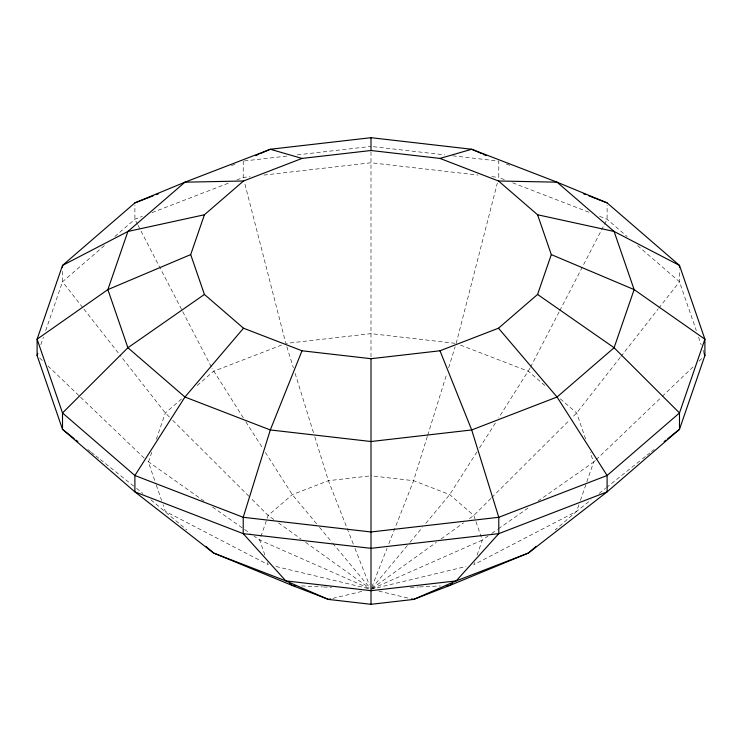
<?xml version="1.0" encoding="UTF-8"?>
<svg xmlns="http://www.w3.org/2000/svg" width="742" height="742" viewBox="0 0 742 742"><rect width="100%" height="100%" fill="white"/><g stroke="black" fill="none" stroke-linecap="round" stroke-linejoin="round"><path stroke-width="0.56" stroke-dasharray="3.71 2.78" d="M456.182 343.435L497.335 183.061M427.336 436.417L413.591 480.686L388.715 544.09M427.68 435.304L446.907 373.319M448.632 367.782L455.152 346.755M40.838 344.705L43.453 337.109M45.698 330.598L62.514 281.774L62.514 269.782M151.785 452.332L148.4 462.164L155.931 484.025M156.312 439.218L165.345 412.988L181.716 398.834M474.565 562.51L473.832 564.643L576.655 511.349L591.086 499.839M477.143 555.025L482.3 540.055L487.958 536.095M578.918 504.792L576.655 511.349L555.118 529.964M580.42 500.414L586.449 482.931M586.82 481.836L593.6 462.164L595.269 460.559M371.844 587.07L387.027 548.384M530.001 368.208L498.661 417.904M530.53 367.179L559.245 311.705M559.774 310.675L603.914 225.401M604.442 224.372L607.104 219.233L607.104 205.061M476.967 451.887L449.698 494.617L425.426 523.796M479.443 448.01L496.175 421.79M620.21 357.403L576.655 412.988L572.574 417.05M620.924 356.494L658.061 309.117M658.775 308.199L679.486 281.774L679.486 269.782M371.733 588.341L409.25 543.246M409.983 542.365L422.486 527.33M490.963 498.383L473.832 515.467L468.221 519.493M491.779 497.576L569.309 420.306M596.114 459.762L661.382 397.23M662.216 396.432L694.02 365.973M699.038 361.159L702.386 357.95M104.372 245.611L62.514 281.774L83.225 308.199M114.843 236.568L134.896 219.233L142.408 216.339M197.224 385.441L213.594 371.288L281.506 345.095M599.202 493.356L605.518 488.319M606.418 487.605L641.598 459.539M642.498 458.825L646.106 455.94M647.015 455.226L650.623 452.351M651.522 451.628L654.231 449.466M371.937 588.554L436.435 542.281M441.11 538.933L463.546 522.841M491.733 533.452L497.39 529.491M498.336 528.833L529.463 507.055M537.95 501.11L593.6 462.164L590.215 452.332M372.057 588.749L482.3 540.055L473.832 515.467L449.698 494.617L413.591 480.686L371 475.798M231.421 165.642L235.715 163.991M152.054 212.62L229.278 182.829M236.791 179.935L243.218 177.449L250.128 176.652M332.889 598.349L363.153 591.105M371 589.222L466.004 566.517M244.378 160.958L289.269 155.801M297.329 154.874L371 146.415M263.939 175.066L371 162.776L478.061 175.066M368.7 476.058L328.409 480.686L292.302 494.617L268.168 515.467L259.7 540.055L264.857 555.025M410.354 587.358L418.451 586.978M419.61 586.922L440.442 585.93M301.558 585.93L322.39 586.922M323.549 586.978L331.646 587.358M373.3 146.684L444.671 154.874M452.731 155.801L498.782 161.088L498.782 177.449L505.209 179.935M491.872 176.652L498.782 177.449M455.031 343.296L371 333.65L285.818 343.435L244.665 183.061M275.996 566.517L368.765 588.684M378.847 591.105L409.111 598.349M506.285 163.991L510.579 165.642M512.722 182.829L589.946 212.62M599.592 216.339L607.104 219.233L627.157 236.568M460.494 345.095L528.406 371.288L544.776 385.441M368.876 588.285L259.7 540.055L254.042 536.095M204.05 501.11L146.73 460.559M212.537 507.055L243.664 528.833M244.61 529.491L250.267 533.452M273.779 519.493L268.168 515.467L251.037 498.383M278.454 522.841L300.89 538.933M305.565 542.281L369.126 587.877M87.769 449.466L90.478 451.628M91.377 452.351L94.985 455.226M95.894 455.94L99.502 458.825M100.402 459.539L135.582 487.605M136.482 488.319L142.798 493.356M150.914 499.839L186.882 529.964M637.628 245.611L679.486 281.774L696.302 330.598M560.284 398.834L576.655 412.988L585.688 439.218M39.614 357.95L42.962 361.159M47.98 365.973L79.784 396.432M80.618 397.23L145.886 459.762M169.426 417.05L165.345 412.988L121.79 357.403M172.691 420.306L250.221 497.576M316.574 523.796L292.302 494.617L265.033 451.887M319.514 527.33L332.017 542.365M332.75 543.246L368.793 586.57M83.939 309.117L121.076 356.494M243.339 417.904L211.999 368.208M245.825 421.79L262.557 448.01M137.558 224.372L134.896 219.233L134.896 205.061M138.086 225.401L182.226 310.675M182.755 311.705L211.47 367.179M353.285 544.09L328.409 480.686L314.664 436.417M354.973 548.384L369.312 584.928M698.547 337.109L701.162 344.705M703.036 350.122L704.149 353.377M267.435 562.51L268.168 564.643L165.345 511.349L163.082 504.792M156.312 485.12L161.58 500.414M286.848 346.755L293.368 367.782M295.093 373.319L314.32 435.304M371 151.869L371 356.763M243.218 161.088L243.218 177.449"/><path stroke-width="1.11" d="M37.1 355.548L37.1 339.196L62.514 265.423L134.896 202.881L184.944 182.18L270.301 149.253L371 137.687L471.699 149.253L557.057 182.18L607.104 202.881L679.486 265.423L704.9 339.196L704.9 355.548L679.486 429.321L607.104 491.863L528.406 553.04L449.698 585.494L413.591 599.425L371 604.313L328.409 599.425L292.302 585.494L213.594 553.04L134.896 491.863L62.514 429.321L37.1 355.548L37.851 353.377M537.579 214.763L551.306 254.599L537.579 294.435L498.494 328.214L439.997 350.78L371 358.701L302.003 350.78L243.506 328.214L204.421 294.435L190.694 254.599L204.421 214.763L243.506 180.992L302.003 158.426L371 150.505L439.997 158.426L498.494 180.992L537.579 214.763L614.098 231.467L679.486 265.423L679.486 267.602M302.003 350.78L270.301 429.952L243.218 517.295L243.218 533.656L285.818 580.903L328.409 599.425L330.644 598.887M243.506 328.214L184.944 397.026L134.896 475.501L134.896 491.863L243.218 533.656L371 548.329L498.782 533.656L607.104 491.863L607.104 475.501L557.057 397.026L498.494 328.214M452.286 583.258L449.698 585.494L446.23 585.661M536.16 546.344L528.406 553.04L456.182 580.903L413.591 599.425L411.356 598.887M664.146 441.555L665.954 440.117M667.754 438.68L679.486 429.321L679.486 412.96L704.9 339.196L634.132 289.603L551.306 254.599M204.421 294.435L127.902 347.738L62.514 412.96L62.514 429.321L74.246 438.68M255.721 155.625L258.847 154.262M260.934 153.344L270.301 149.253L302.003 158.426M190.694 254.599L107.868 289.603L37.1 339.196L62.514 412.96L134.896 475.501L243.218 517.295L371 531.968L498.782 517.295L607.104 475.501L679.486 412.96L614.098 347.738L537.579 294.435M134.896 202.881L153.13 195.842M156.349 194.608L158.491 193.773M439.997 158.426L471.699 149.253L481.066 153.344M204.421 214.763L127.902 231.467L62.514 265.423L62.514 267.602M243.506 180.992L184.944 182.18L127.902 231.467L107.868 289.603L127.902 347.738L184.944 397.026L270.301 429.952L371 441.518L471.699 429.952L557.057 397.026L614.098 347.738L634.132 289.603L614.098 231.467L557.057 182.18L498.494 180.992M295.77 585.661L292.302 585.494L289.714 583.258M583.509 193.773L585.651 194.608M588.87 195.842L607.104 202.881M483.153 154.262L486.279 155.625M76.046 440.117L77.854 441.555M205.84 546.344L213.594 553.04L285.818 580.903L371 590.678L456.182 580.903L498.782 533.656L498.782 517.295L471.699 429.952L439.997 350.78M704.149 353.377L704.9 355.548M371 137.687L371 150.505M371 358.701L371 604.313"/></g></svg>
